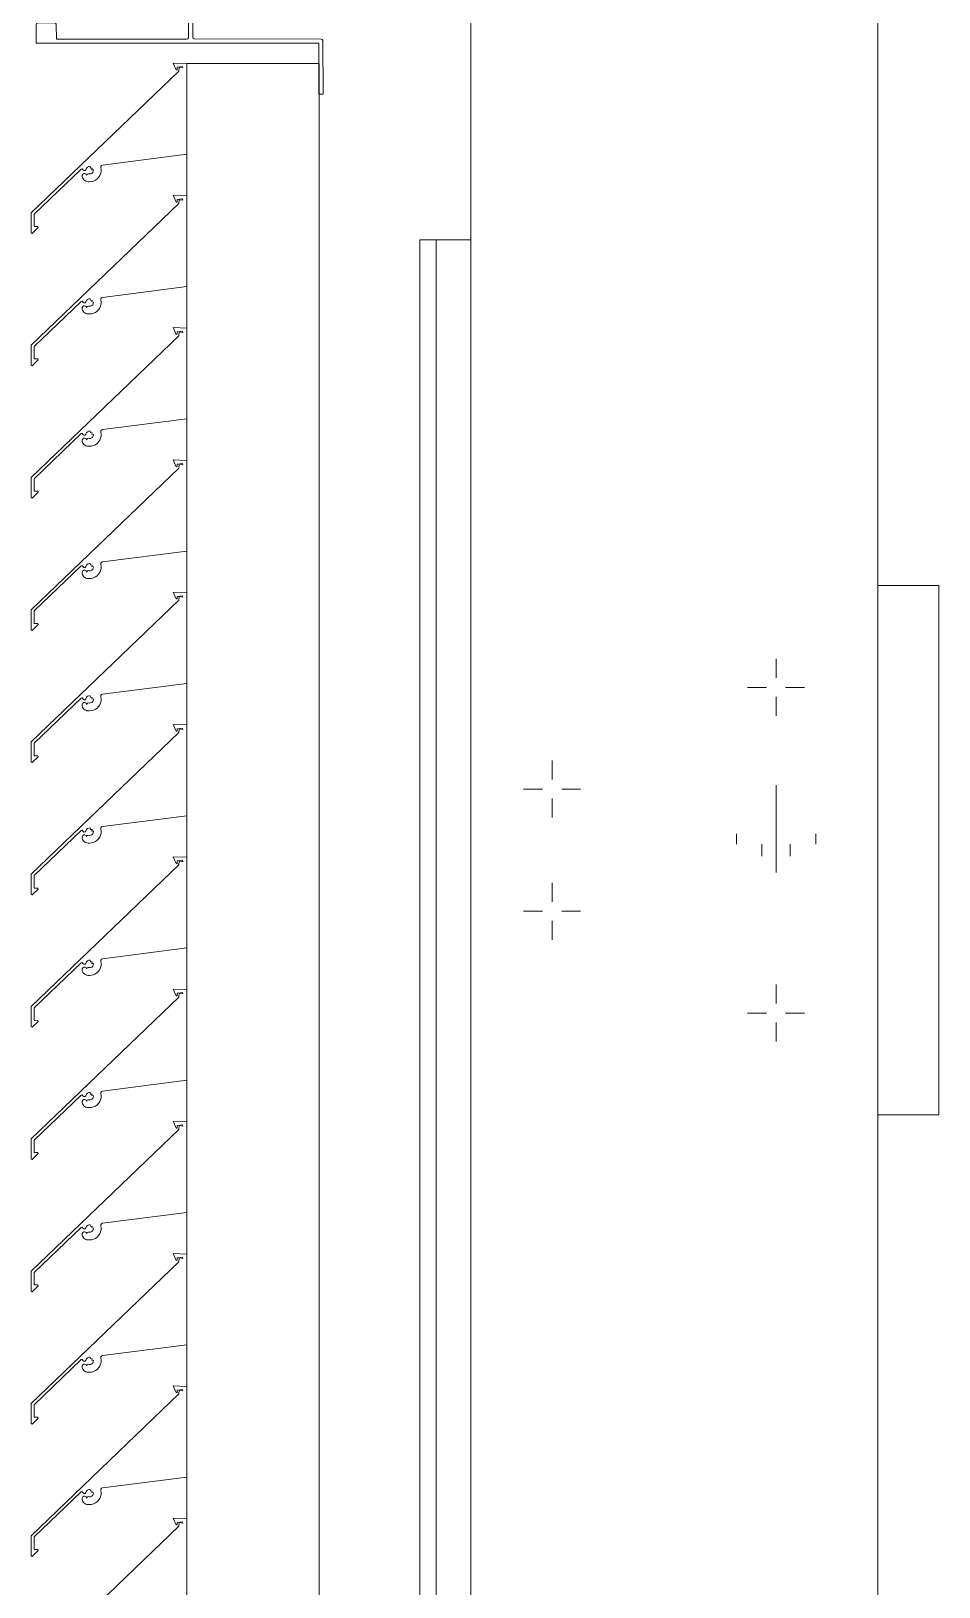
# Model space of a CAD drawing. Header units: millimetres. Extents: x -220592 to 404889, y -217665 to 38245.
# Drawn here: x 7742.18 to 7746.64, y -47975.44 to -47967.79 of the extents above; entities that cross this region are included whole.
import ezdxf

# ---------------------------------------------------------------- set-up
doc = ezdxf.new("R2010")
doc.units = ezdxf.units.MM
doc.linetypes.add('XKITLINE00', pattern=[0])
doc.linetypes.add('XKITLINE02', pattern=[4, 2, -2])
doc.layers.add('Bolt', color=7, linetype='Continuous', lineweight=0)
doc.layers.add('Part', color=7, linetype='Continuous', lineweight=0)

# ---------------------------------------------------------------- blocks, each defined once
blk = doc.blocks.new('*A15047')
at = {"layer": 'Part', "color": 7, "linetype": 'XKITLINE00', "lineweight": 0}
for p, q in [((8.69, 356.643483), (8.69, 102.780027)), ((6.69, 102.780027), (6.69, 273.099959))]:
    blk.add_line(p, q, dxfattribs=at)
blk = doc.blocks.new('*A15048')
at = {"layer": 'Part', "color": 7, "linetype": 'XKITLINE00', "lineweight": 0}
for p, q in [((6.69, 241.4), (6.439864, 241.4)), ((6.439864, 241.4), (6.439864, 214.15)), ((6.519864, 214.15), (6.519864, 241.4))]:
    blk.add_line(p, q, dxfattribs=at)
blk = doc.blocks.new('*A15753')
at = {"layer": 'Part', "color": 7, "linetype": 'XKITLINE00', "lineweight": 0}
for p, q in [((5.944368, 243.365225), (5.944412, 243.615225)), ((5.944412, 243.615225), (5.964412, 243.615222)), ((5.964412, 243.615222), (5.964367, 243.355222)), ((4.555113, 243.271641), (4.554368, 243.365468)), ((4.554368, 243.365468), (5.944368, 243.365225)), ((4.654365, 243.34545), (4.654353, 243.27545)), ((5.298192, 243.344577), (4.654365, 243.34545)), ((5.302679, 243.340893), (5.298192, 243.344577)), ((5.304363, 243.335337), (5.302679, 243.340893)), ((5.303437, 242.39151), (5.304363, 243.335337)), ((5.324363, 243.335333), (5.324199, 242.395333)), ((5.325125, 243.33916), (5.324363, 243.335333)), ((5.328809, 243.343647), (5.325125, 243.33916)), ((5.334365, 243.345332), (5.328809, 243.343647)), ((5.958192, 243.345984), (5.334365, 243.345332)), ((5.96268, 243.349666), (5.958192, 243.345984)), ((5.964367, 243.355222), (5.96268, 243.349666)), ((4.558796, 243.267152), (4.555113, 243.271641)), ((4.564351, 243.265466), (4.558796, 243.267152)), ((4.648178, 243.266213), (4.564351, 243.265466)), ((4.652666, 243.269895), (4.648178, 243.266213)), ((4.654353, 243.27545), (4.652666, 243.269895)), ((4.554194, 242.365468), (4.55421, 242.455468)), ((4.55421, 242.455468), (4.555896, 242.461023)), ((4.555896, 242.461023), (4.560384, 242.464706)), ((4.560384, 242.464706), (4.644211, 242.465452)), ((4.644211, 242.465452), (4.649767, 242.463766)), ((4.649767, 242.463766), (4.653449, 242.459277)), ((4.653449, 242.459277), (4.654197, 242.38545)), ((5.944194, 242.365225), (4.554194, 242.365468)), ((4.654197, 242.38545), (5.294197, 242.385339)), ((5.294197, 242.385339), (5.299753, 242.387023)), ((5.299753, 242.387023), (5.303437, 242.39151)), ((5.324199, 242.395333), (5.325883, 242.389777)), ((5.325883, 242.389777), (5.330371, 242.386094)), ((5.330371, 242.386094), (5.954197, 242.385223)), ((5.94415, 242.115225), (5.944194, 242.365225)), ((5.954197, 242.385223), (5.959753, 242.383537)), ((5.959753, 242.383537), (5.963435, 242.379049)), ((5.963435, 242.379049), (5.96415, 242.115222)), ((5.96415, 242.115222), (5.94415, 242.115225))]:
    blk.add_line(p, q, dxfattribs=at)
blk = doc.blocks.new('*A15771')
at = {"layer": 'Part', "color": 7, "linetype": 'XKITLINE00', "lineweight": 0}
for p, q in [((8.989864, 239.7), (8.69, 239.7)), ((8.989864, 237.1), (8.989864, 239.7)), ((8.69, 237.1), (8.989864, 237.1))]:
    blk.add_line(p, q, dxfattribs=at)
blk = doc.blocks.new('*A15772')
at = {"layer": 'Bolt', "color": 7, "linetype": 'XKITLINE02', "lineweight": 0}
for p, q in [((8.189864, 238.2908), (8.189864, 238.72)), ((7.994864, 238.43), (7.994864, 238.48)), ((8.384864, 238.43), (8.384864, 238.48)), ((8.119864, 238.37), (8.119864, 238.43)), ((8.259864, 238.37), (8.259864, 238.43))]:
    blk.add_line(p, q, dxfattribs=at)
blk = doc.blocks.new('*A15773')
at = {"layer": 'Bolt', "color": 7, "linetype": 'XKITLINE00', "lineweight": 0}
for p, q in [((8.189864, 239.34), (8.189864, 239.24676)), ((8.049864, 239.2), (8.143104, 239.2)), ((8.189864, 239.06), (8.189864, 239.15324)), ((8.329864, 239.2), (8.236624, 239.2)), ((8.189864, 237.74), (8.189864, 237.64676)), ((8.049864, 237.6), (8.143104, 237.6)), ((8.329864, 237.6), (8.236624, 237.6)), ((8.189864, 237.46), (8.189864, 237.55324))]:
    blk.add_line(p, q, dxfattribs=at)
blk = doc.blocks.new('*A15774')
at = {"layer": 'Bolt', "color": 7, "linetype": 'XKITLINE00', "lineweight": 0}
for p, q in [((7.089864, 238.84), (7.089864, 238.74676)), ((6.949864, 238.7), (7.043104, 238.7)), ((7.229864, 238.7), (7.136624, 238.7)), ((7.089864, 238.56), (7.089864, 238.65324)), ((7.089864, 238.24), (7.089864, 238.14676)), ((6.949864, 238.1), (7.043104, 238.1)), ((7.229864, 238.1), (7.136624, 238.1)), ((7.089864, 237.96), (7.089864, 238.05324))]:
    blk.add_line(p, q, dxfattribs=at)
blk = doc.blocks.new('*A15839')
at = {"layer": 'Part', "color": 7, "linetype": 'XKITLINE00', "lineweight": 0}
for p, q in [((5.255094, 235.077984), (4.529972, 234.381738)), ((5.294696, 235.115326), (5.227201, 235.11794)), ((5.227201, 235.11794), (5.242736, 235.084453)), ((5.242736, 235.084453), (5.247859, 235.084865)), ((5.247859, 235.084865), (5.247988, 235.097056)), ((5.247988, 235.097056), (5.272971, 235.100196)), ((5.257991, 235.096527), (5.255094, 235.077984)), ((5.275007, 235.093623), (5.257991, 235.096527)), ((5.272971, 235.100196), (5.275007, 235.093623)), ((4.875813, 234.614428), (4.880888, 234.616618)), ((4.880888, 234.616618), (5.294696, 234.669622)), ((4.545007, 234.375371), (4.776023, 234.596774)), ((4.776023, 234.596774), (4.781182, 234.597866)), ((4.78333, 234.571956), (4.78069, 234.566482)), ((4.78069, 234.566482), (4.781186, 234.558712)), ((4.781182, 234.597866), (4.784837, 234.593239)), ((4.781186, 234.558712), (4.782921, 234.553216)), ((4.782921, 234.553216), (4.785675, 234.548153)), ((4.788474, 234.575193), (4.78333, 234.571956)), ((4.784837, 234.593239), (4.789301, 234.589385)), ((4.785675, 234.548153), (4.789347, 234.54371)), ((4.794552, 234.575205), (4.788474, 234.575193)), ((4.789301, 234.589385), (4.795195, 234.589591)), ((4.789347, 234.54371), (4.7938, 234.540052)), ((4.7938, 234.540052), (4.79887, 234.537312)), ((4.799708, 234.571987), (4.794552, 234.575205)), ((4.795195, 234.589591), (4.799378, 234.593748)), ((4.799378, 234.593748), (4.802492, 234.601322)), ((4.80265, 234.566515), (4.799708, 234.571987)), ((4.802492, 234.601322), (4.807159, 234.606108)), ((4.80468, 234.571496), (4.80265, 234.566515)), ((4.809491, 234.573903), (4.80468, 234.571496)), ((4.807159, 234.606108), (4.813235, 234.608898)), ((4.815409, 234.572998), (4.809491, 234.573903)), ((4.813235, 234.608898), (4.819907, 234.60932)), ((4.821909, 234.573342), (4.815409, 234.572998)), ((4.819907, 234.60932), (4.822229, 234.60193)), ((4.827877, 234.57594), (4.821909, 234.573342)), ((4.822229, 234.60193), (4.829394, 234.600986)), ((4.832559, 234.580462), (4.827877, 234.57594)), ((4.829394, 234.600986), (4.828225, 234.593926)), ((4.828225, 234.593926), (4.83593, 234.59282)), ((4.835361, 234.586336), (4.832559, 234.580462)), ((4.83593, 234.59282), (4.835361, 234.586336)), ((4.837012, 234.538267), (4.846275, 234.54264)), ((4.846275, 234.54264), (4.854591, 234.548618)), ((4.854591, 234.548618), (4.861687, 234.556005)), ((4.861687, 234.556005), (4.867327, 234.564555)), ((4.867327, 234.564555), (4.871325, 234.573985)), ((4.871325, 234.573985), (4.873548, 234.583984)), ((4.872437, 234.604354), (4.872676, 234.609876)), ((4.873923, 234.59422), (4.872437, 234.604354)), ((4.872676, 234.609876), (4.875813, 234.614428)), ((4.873548, 234.583984), (4.873923, 234.59422)), ((4.79887, 234.537312), (4.804371, 234.535593)), ((4.804371, 234.535593), (4.810099, 234.534957)), ((4.810099, 234.534957), (4.816898, 234.534859)), ((4.816898, 234.534859), (4.827111, 234.535644)), ((4.827111, 234.535644), (4.837012, 234.538267)), ((4.529972, 234.381738), (4.530525, 234.282587)), ((4.54535, 234.314025), (4.545007, 234.375371)), ((4.56277, 234.313928), (4.54535, 234.314025)), ((4.563855, 234.309007), (4.56277, 234.313928)), ((4.530525, 234.282587), (4.535206, 234.280119)), ((4.535206, 234.280119), (4.563855, 234.309007))]:
    blk.add_line(p, q, dxfattribs=at)
blk = doc.blocks.new('*A15840')
at = {"layer": 'Part', "color": 7, "linetype": 'XKITLINE00', "lineweight": 0}
for p, q in [((5.294696, 235.765326), (5.227201, 235.76794)), ((5.227201, 235.76794), (5.242736, 235.734453)), ((5.255094, 235.727984), (4.529972, 235.031738)), ((5.242736, 235.734453), (5.247859, 235.734865)), ((5.247859, 235.734865), (5.247988, 235.747056)), ((5.247988, 235.747056), (5.272971, 235.750196)), ((5.257991, 235.746527), (5.255094, 235.727984)), ((5.275007, 235.743623), (5.257991, 235.746527)), ((5.272971, 235.750196), (5.275007, 235.743623)), ((4.880888, 235.266618), (5.294696, 235.319622)), ((4.545007, 235.025371), (4.776023, 235.246774)), ((4.776023, 235.246774), (4.781182, 235.247866)), ((4.781182, 235.247866), (4.784837, 235.243239)), ((4.784837, 235.243239), (4.789301, 235.239385)), ((4.789301, 235.239385), (4.795195, 235.239591)), ((4.795195, 235.239591), (4.799378, 235.243748)), ((4.799378, 235.243748), (4.802492, 235.251322)), ((4.802492, 235.251322), (4.807159, 235.256108)), ((4.807159, 235.256108), (4.813235, 235.258898)), ((4.813235, 235.258898), (4.819907, 235.25932)), ((4.819907, 235.25932), (4.822229, 235.25193)), ((4.822229, 235.25193), (4.829394, 235.250986)), ((4.832559, 235.230462), (4.827877, 235.22594)), ((4.829394, 235.250986), (4.828225, 235.243926)), ((4.828225, 235.243926), (4.83593, 235.24282)), ((4.835361, 235.236336), (4.832559, 235.230462)), ((4.83593, 235.24282), (4.835361, 235.236336)), ((4.871325, 235.223985), (4.873548, 235.233984)), ((4.872437, 235.254354), (4.872676, 235.259876)), ((4.873923, 235.24422), (4.872437, 235.254354)), ((4.872676, 235.259876), (4.875813, 235.264428)), ((4.873548, 235.233984), (4.873923, 235.24422)), ((4.875813, 235.264428), (4.880888, 235.266618)), ((4.78333, 235.221956), (4.78069, 235.216482)), ((4.78069, 235.216482), (4.781186, 235.208712)), ((4.781186, 235.208712), (4.782921, 235.203216)), ((4.782921, 235.203216), (4.785675, 235.198153)), ((4.788474, 235.225193), (4.78333, 235.221956)), ((4.785675, 235.198153), (4.789347, 235.19371)), ((4.794552, 235.225205), (4.788474, 235.225193)), ((4.789347, 235.19371), (4.7938, 235.190052)), ((4.7938, 235.190052), (4.79887, 235.187312)), ((4.799708, 235.221987), (4.794552, 235.225205)), ((4.79887, 235.187312), (4.804371, 235.185593)), ((4.80265, 235.216515), (4.799708, 235.221987)), ((4.80468, 235.221496), (4.80265, 235.216515)), ((4.804371, 235.185593), (4.810099, 235.184957)), ((4.809491, 235.223903), (4.80468, 235.221496)), ((4.815409, 235.222998), (4.809491, 235.223903)), ((4.810099, 235.184957), (4.816898, 235.184859)), ((4.821909, 235.223342), (4.815409, 235.222998)), ((4.816898, 235.184859), (4.827111, 235.185644)), ((4.827877, 235.22594), (4.821909, 235.223342)), ((4.827111, 235.185644), (4.837012, 235.188267)), ((4.837012, 235.188267), (4.846275, 235.19264)), ((4.846275, 235.19264), (4.854591, 235.198618)), ((4.854591, 235.198618), (4.861687, 235.206005)), ((4.861687, 235.206005), (4.867327, 235.214555)), ((4.867327, 235.214555), (4.871325, 235.223985)), ((4.529972, 235.031738), (4.530525, 234.932587)), ((4.54535, 234.964025), (4.545007, 235.025371)), ((4.530525, 234.932587), (4.535206, 234.930119)), ((4.535206, 234.930119), (4.563855, 234.959007)), ((4.56277, 234.963928), (4.54535, 234.964025)), ((4.563855, 234.959007), (4.56277, 234.963928))]:
    blk.add_line(p, q, dxfattribs=at)
blk = doc.blocks.new('*A15841')
at = {"layer": 'Part', "color": 7, "linetype": 'XKITLINE00', "lineweight": 0}
for p, q in [((5.255094, 236.377984), (4.529972, 235.681738)), ((5.294696, 236.415326), (5.227201, 236.41794)), ((5.227201, 236.41794), (5.242736, 236.384453)), ((5.242736, 236.384453), (5.247859, 236.384865)), ((5.247859, 236.384865), (5.247988, 236.397056)), ((5.247988, 236.397056), (5.272971, 236.400196)), ((5.257991, 236.396527), (5.255094, 236.377984)), ((5.275007, 236.393623), (5.257991, 236.396527)), ((5.272971, 236.400196), (5.275007, 236.393623)), ((4.875813, 235.914428), (4.880888, 235.916618)), ((4.880888, 235.916618), (5.294696, 235.969622)), ((4.545007, 235.675371), (4.776023, 235.896774)), ((4.776023, 235.896774), (4.781182, 235.897866)), ((4.78333, 235.871956), (4.78069, 235.866482)), ((4.78069, 235.866482), (4.781186, 235.858712)), ((4.781182, 235.897866), (4.784837, 235.893239)), ((4.781186, 235.858712), (4.782921, 235.853216)), ((4.782921, 235.853216), (4.785675, 235.848153)), ((4.788474, 235.875193), (4.78333, 235.871956)), ((4.784837, 235.893239), (4.789301, 235.889385)), ((4.785675, 235.848153), (4.789347, 235.84371)), ((4.794552, 235.875205), (4.788474, 235.875193)), ((4.789301, 235.889385), (4.795195, 235.889591)), ((4.789347, 235.84371), (4.7938, 235.840052)), ((4.7938, 235.840052), (4.79887, 235.837312)), ((4.799708, 235.871987), (4.794552, 235.875205)), ((4.795195, 235.889591), (4.799378, 235.893748)), ((4.799378, 235.893748), (4.802492, 235.901322)), ((4.80265, 235.866515), (4.799708, 235.871987)), ((4.802492, 235.901322), (4.807159, 235.906108)), ((4.80468, 235.871496), (4.80265, 235.866515)), ((4.809491, 235.873903), (4.80468, 235.871496)), ((4.807159, 235.906108), (4.813235, 235.908898)), ((4.815409, 235.872998), (4.809491, 235.873903)), ((4.813235, 235.908898), (4.819907, 235.90932)), ((4.821909, 235.873342), (4.815409, 235.872998)), ((4.819907, 235.90932), (4.822229, 235.90193)), ((4.827877, 235.87594), (4.821909, 235.873342)), ((4.822229, 235.90193), (4.829394, 235.900986)), ((4.832559, 235.880462), (4.827877, 235.87594)), ((4.829394, 235.900986), (4.828225, 235.893926)), ((4.828225, 235.893926), (4.83593, 235.89282)), ((4.835361, 235.886336), (4.832559, 235.880462)), ((4.83593, 235.89282), (4.835361, 235.886336)), ((4.837012, 235.838267), (4.846275, 235.84264)), ((4.846275, 235.84264), (4.854591, 235.848618)), ((4.854591, 235.848618), (4.861687, 235.856005)), ((4.861687, 235.856005), (4.867327, 235.864555)), ((4.867327, 235.864555), (4.871325, 235.873985)), ((4.871325, 235.873985), (4.873548, 235.883984)), ((4.872437, 235.904354), (4.872676, 235.909876)), ((4.873923, 235.89422), (4.872437, 235.904354)), ((4.872676, 235.909876), (4.875813, 235.914428)), ((4.873548, 235.883984), (4.873923, 235.89422)), ((4.79887, 235.837312), (4.804371, 235.835593)), ((4.804371, 235.835593), (4.810099, 235.834957)), ((4.810099, 235.834957), (4.816898, 235.834859)), ((4.816898, 235.834859), (4.827111, 235.835644)), ((4.827111, 235.835644), (4.837012, 235.838267)), ((4.529972, 235.681738), (4.530525, 235.582587)), ((4.54535, 235.614025), (4.545007, 235.675371)), ((4.56277, 235.613928), (4.54535, 235.614025)), ((4.563855, 235.609007), (4.56277, 235.613928)), ((4.530525, 235.582587), (4.535206, 235.580119)), ((4.535206, 235.580119), (4.563855, 235.609007))]:
    blk.add_line(p, q, dxfattribs=at)
blk = doc.blocks.new('*A15842')
at = {"layer": 'Part', "color": 7, "linetype": 'XKITLINE00', "lineweight": 0}
for p, q in [((5.294696, 237.065326), (5.227201, 237.06794)), ((5.227201, 237.06794), (5.242736, 237.034453)), ((5.255094, 237.027984), (4.529972, 236.331738)), ((5.242736, 237.034453), (5.247859, 237.034865)), ((5.247859, 237.034865), (5.247988, 237.047056)), ((5.247988, 237.047056), (5.272971, 237.050196)), ((5.257991, 237.046527), (5.255094, 237.027984)), ((5.275007, 237.043623), (5.257991, 237.046527)), ((5.272971, 237.050196), (5.275007, 237.043623)), ((4.880888, 236.566618), (5.294696, 236.619622)), ((4.545007, 236.325371), (4.776023, 236.546774)), ((4.776023, 236.546774), (4.781182, 236.547866)), ((4.781182, 236.547866), (4.784837, 236.543239)), ((4.784837, 236.543239), (4.789301, 236.539385)), ((4.789301, 236.539385), (4.795195, 236.539591)), ((4.795195, 236.539591), (4.799378, 236.543748)), ((4.799378, 236.543748), (4.802492, 236.551322)), ((4.802492, 236.551322), (4.807159, 236.556108)), ((4.807159, 236.556108), (4.813235, 236.558898)), ((4.813235, 236.558898), (4.819907, 236.55932)), ((4.819907, 236.55932), (4.822229, 236.55193)), ((4.822229, 236.55193), (4.829394, 236.550986)), ((4.832559, 236.530462), (4.827877, 236.52594)), ((4.829394, 236.550986), (4.828225, 236.543926)), ((4.828225, 236.543926), (4.83593, 236.54282)), ((4.835361, 236.536336), (4.832559, 236.530462)), ((4.83593, 236.54282), (4.835361, 236.536336)), ((4.871325, 236.523985), (4.873548, 236.533984)), ((4.872437, 236.554354), (4.872676, 236.559876)), ((4.873923, 236.54422), (4.872437, 236.554354)), ((4.872676, 236.559876), (4.875813, 236.564428)), ((4.873548, 236.533984), (4.873923, 236.54422)), ((4.875813, 236.564428), (4.880888, 236.566618)), ((4.78333, 236.521956), (4.78069, 236.516482)), ((4.78069, 236.516482), (4.781186, 236.508712)), ((4.781186, 236.508712), (4.782921, 236.503216)), ((4.782921, 236.503216), (4.785675, 236.498153)), ((4.788474, 236.525193), (4.78333, 236.521956)), ((4.785675, 236.498153), (4.789347, 236.49371)), ((4.794552, 236.525205), (4.788474, 236.525193)), ((4.789347, 236.49371), (4.7938, 236.490052)), ((4.7938, 236.490052), (4.79887, 236.487312)), ((4.799708, 236.521987), (4.794552, 236.525205)), ((4.79887, 236.487312), (4.804371, 236.485593)), ((4.80265, 236.516515), (4.799708, 236.521987)), ((4.80468, 236.521496), (4.80265, 236.516515)), ((4.804371, 236.485593), (4.810099, 236.484957)), ((4.809491, 236.523903), (4.80468, 236.521496)), ((4.815409, 236.522998), (4.809491, 236.523903)), ((4.810099, 236.484957), (4.816898, 236.484859)), ((4.821909, 236.523342), (4.815409, 236.522998)), ((4.816898, 236.484859), (4.827111, 236.485644)), ((4.827877, 236.52594), (4.821909, 236.523342)), ((4.827111, 236.485644), (4.837012, 236.488267)), ((4.837012, 236.488267), (4.846275, 236.49264)), ((4.846275, 236.49264), (4.854591, 236.498618)), ((4.854591, 236.498618), (4.861687, 236.506005)), ((4.861687, 236.506005), (4.867327, 236.514555)), ((4.867327, 236.514555), (4.871325, 236.523985)), ((4.529972, 236.331738), (4.530525, 236.232587)), ((4.54535, 236.264025), (4.545007, 236.325371)), ((4.530525, 236.232587), (4.535206, 236.230119)), ((4.535206, 236.230119), (4.563855, 236.259007)), ((4.56277, 236.263928), (4.54535, 236.264025)), ((4.563855, 236.259007), (4.56277, 236.263928))]:
    blk.add_line(p, q, dxfattribs=at)
blk = doc.blocks.new('*A15843')
at = {"layer": 'Part', "color": 7, "linetype": 'XKITLINE00', "lineweight": 0}
for p, q in [((5.255094, 237.677984), (4.529972, 236.981738)), ((5.294696, 237.715326), (5.227201, 237.71794)), ((5.227201, 237.71794), (5.242736, 237.684453)), ((5.242736, 237.684453), (5.247859, 237.684865)), ((5.247859, 237.684865), (5.247988, 237.697056)), ((5.247988, 237.697056), (5.272971, 237.700196)), ((5.257991, 237.696527), (5.255094, 237.677984)), ((5.275007, 237.693623), (5.257991, 237.696527)), ((5.272971, 237.700196), (5.275007, 237.693623)), ((4.875813, 237.214428), (4.880888, 237.216618)), ((4.880888, 237.216618), (5.294696, 237.269622)), ((4.545007, 236.975371), (4.776023, 237.196774)), ((4.776023, 237.196774), (4.781182, 237.197866)), ((4.78333, 237.171956), (4.78069, 237.166482)), ((4.78069, 237.166482), (4.781186, 237.158712)), ((4.781182, 237.197866), (4.784837, 237.193239)), ((4.781186, 237.158712), (4.782921, 237.153216)), ((4.782921, 237.153216), (4.785675, 237.148153)), ((4.788474, 237.175193), (4.78333, 237.171956)), ((4.784837, 237.193239), (4.789301, 237.189385)), ((4.785675, 237.148153), (4.789347, 237.14371)), ((4.794552, 237.175205), (4.788474, 237.175193)), ((4.789301, 237.189385), (4.795195, 237.189591)), ((4.789347, 237.14371), (4.7938, 237.140052)), ((4.7938, 237.140052), (4.79887, 237.137312)), ((4.799708, 237.171987), (4.794552, 237.175205)), ((4.795195, 237.189591), (4.799378, 237.193748)), ((4.799378, 237.193748), (4.802492, 237.201322)), ((4.80265, 237.166515), (4.799708, 237.171987)), ((4.802492, 237.201322), (4.807159, 237.206108)), ((4.80468, 237.171496), (4.80265, 237.166515)), ((4.809491, 237.173903), (4.80468, 237.171496)), ((4.807159, 237.206108), (4.813235, 237.208898)), ((4.815409, 237.172998), (4.809491, 237.173903)), ((4.813235, 237.208898), (4.819907, 237.20932)), ((4.821909, 237.173342), (4.815409, 237.172998)), ((4.819907, 237.20932), (4.822229, 237.20193)), ((4.827877, 237.17594), (4.821909, 237.173342)), ((4.822229, 237.20193), (4.829394, 237.200986)), ((4.832559, 237.180462), (4.827877, 237.17594)), ((4.829394, 237.200986), (4.828225, 237.193926)), ((4.828225, 237.193926), (4.83593, 237.19282)), ((4.835361, 237.186336), (4.832559, 237.180462)), ((4.83593, 237.19282), (4.835361, 237.186336)), ((4.837012, 237.138267), (4.846275, 237.14264)), ((4.846275, 237.14264), (4.854591, 237.148618)), ((4.854591, 237.148618), (4.861687, 237.156005)), ((4.861687, 237.156005), (4.867327, 237.164555)), ((4.867327, 237.164555), (4.871325, 237.173985)), ((4.871325, 237.173985), (4.873548, 237.183984)), ((4.872437, 237.204354), (4.872676, 237.209876)), ((4.873923, 237.19422), (4.872437, 237.204354)), ((4.872676, 237.209876), (4.875813, 237.214428)), ((4.873548, 237.183984), (4.873923, 237.19422)), ((4.79887, 237.137312), (4.804371, 237.135593)), ((4.804371, 237.135593), (4.810099, 237.134957)), ((4.810099, 237.134957), (4.816898, 237.134859)), ((4.816898, 237.134859), (4.827111, 237.135644)), ((4.827111, 237.135644), (4.837012, 237.138267)), ((4.529972, 236.981738), (4.530525, 236.882587)), ((4.54535, 236.914025), (4.545007, 236.975371)), ((4.56277, 236.913928), (4.54535, 236.914025)), ((4.563855, 236.909007), (4.56277, 236.913928)), ((4.530525, 236.882587), (4.535206, 236.880119)), ((4.535206, 236.880119), (4.563855, 236.909007))]:
    blk.add_line(p, q, dxfattribs=at)
blk = doc.blocks.new('*A15844')
at = {"layer": 'Part', "color": 7, "linetype": 'XKITLINE00', "lineweight": 0}
for p, q in [((5.294696, 238.365326), (5.227201, 238.36794)), ((5.227201, 238.36794), (5.242736, 238.334453)), ((5.255094, 238.327984), (4.529972, 237.631738)), ((5.242736, 238.334453), (5.247859, 238.334865)), ((5.247859, 238.334865), (5.247988, 238.347056)), ((5.247988, 238.347056), (5.272971, 238.350196)), ((5.257991, 238.346527), (5.255094, 238.327984)), ((5.275007, 238.343623), (5.257991, 238.346527)), ((5.272971, 238.350196), (5.275007, 238.343623)), ((4.880888, 237.866618), (5.294696, 237.919622)), ((4.545007, 237.625371), (4.776023, 237.846774)), ((4.776023, 237.846774), (4.781182, 237.847866)), ((4.781182, 237.847866), (4.784837, 237.843239)), ((4.784837, 237.843239), (4.789301, 237.839385)), ((4.789301, 237.839385), (4.795195, 237.839591)), ((4.795195, 237.839591), (4.799378, 237.843748)), ((4.799378, 237.843748), (4.802492, 237.851322)), ((4.802492, 237.851322), (4.807159, 237.856108)), ((4.807159, 237.856108), (4.813235, 237.858898)), ((4.813235, 237.858898), (4.819907, 237.85932)), ((4.819907, 237.85932), (4.822229, 237.85193)), ((4.822229, 237.85193), (4.829394, 237.850986)), ((4.832559, 237.830462), (4.827877, 237.82594)), ((4.829394, 237.850986), (4.828225, 237.843926)), ((4.828225, 237.843926), (4.83593, 237.84282)), ((4.835361, 237.836336), (4.832559, 237.830462)), ((4.83593, 237.84282), (4.835361, 237.836336)), ((4.871325, 237.823985), (4.873548, 237.833984)), ((4.872437, 237.854354), (4.872676, 237.859876)), ((4.873923, 237.84422), (4.872437, 237.854354)), ((4.872676, 237.859876), (4.875813, 237.864428)), ((4.873548, 237.833984), (4.873923, 237.84422)), ((4.875813, 237.864428), (4.880888, 237.866618)), ((4.78333, 237.821956), (4.78069, 237.816482)), ((4.78069, 237.816482), (4.781186, 237.808712)), ((4.781186, 237.808712), (4.782921, 237.803216)), ((4.782921, 237.803216), (4.785675, 237.798153)), ((4.788474, 237.825193), (4.78333, 237.821956)), ((4.785675, 237.798153), (4.789347, 237.79371)), ((4.794552, 237.825205), (4.788474, 237.825193)), ((4.789347, 237.79371), (4.7938, 237.790052)), ((4.7938, 237.790052), (4.79887, 237.787312)), ((4.799708, 237.821987), (4.794552, 237.825205)), ((4.79887, 237.787312), (4.804371, 237.785593)), ((4.80265, 237.816515), (4.799708, 237.821987)), ((4.80468, 237.821496), (4.80265, 237.816515)), ((4.804371, 237.785593), (4.810099, 237.784957)), ((4.809491, 237.823903), (4.80468, 237.821496)), ((4.815409, 237.822998), (4.809491, 237.823903)), ((4.810099, 237.784957), (4.816898, 237.784859)), ((4.821909, 237.823342), (4.815409, 237.822998)), ((4.816898, 237.784859), (4.827111, 237.785644)), ((4.827877, 237.82594), (4.821909, 237.823342)), ((4.827111, 237.785644), (4.837012, 237.788267)), ((4.837012, 237.788267), (4.846275, 237.79264)), ((4.846275, 237.79264), (4.854591, 237.798618)), ((4.854591, 237.798618), (4.861687, 237.806005)), ((4.861687, 237.806005), (4.867327, 237.814555)), ((4.867327, 237.814555), (4.871325, 237.823985)), ((4.529972, 237.631738), (4.530525, 237.532587)), ((4.54535, 237.564025), (4.545007, 237.625371)), ((4.530525, 237.532587), (4.535206, 237.530119)), ((4.535206, 237.530119), (4.563855, 237.559007)), ((4.56277, 237.563928), (4.54535, 237.564025)), ((4.563855, 237.559007), (4.56277, 237.563928))]:
    blk.add_line(p, q, dxfattribs=at)
blk = doc.blocks.new('*A15845')
at = {"layer": 'Part', "color": 7, "linetype": 'XKITLINE00', "lineweight": 0}
for p, q in [((5.255094, 238.977984), (4.529972, 238.281738)), ((5.294696, 239.015326), (5.227201, 239.01794)), ((5.227201, 239.01794), (5.242736, 238.984453)), ((5.242736, 238.984453), (5.247859, 238.984865)), ((5.247859, 238.984865), (5.247988, 238.997056)), ((5.247988, 238.997056), (5.272971, 239.000196)), ((5.257991, 238.996527), (5.255094, 238.977984)), ((5.275007, 238.993623), (5.257991, 238.996527)), ((5.272971, 239.000196), (5.275007, 238.993623)), ((4.875813, 238.514428), (4.880888, 238.516618)), ((4.880888, 238.516618), (5.294696, 238.569622)), ((4.545007, 238.275371), (4.776023, 238.496774)), ((4.776023, 238.496774), (4.781182, 238.497866)), ((4.78333, 238.471956), (4.78069, 238.466482)), ((4.78069, 238.466482), (4.781186, 238.458712)), ((4.781182, 238.497866), (4.784837, 238.493239)), ((4.781186, 238.458712), (4.782921, 238.453216)), ((4.782921, 238.453216), (4.785675, 238.448153)), ((4.788474, 238.475193), (4.78333, 238.471956)), ((4.784837, 238.493239), (4.789301, 238.489385)), ((4.785675, 238.448153), (4.789347, 238.44371)), ((4.794552, 238.475205), (4.788474, 238.475193)), ((4.789301, 238.489385), (4.795195, 238.489591)), ((4.789347, 238.44371), (4.7938, 238.440052)), ((4.7938, 238.440052), (4.79887, 238.437312)), ((4.799708, 238.471987), (4.794552, 238.475205)), ((4.795195, 238.489591), (4.799378, 238.493748)), ((4.799378, 238.493748), (4.802492, 238.501322)), ((4.80265, 238.466515), (4.799708, 238.471987)), ((4.802492, 238.501322), (4.807159, 238.506108)), ((4.80468, 238.471496), (4.80265, 238.466515)), ((4.809491, 238.473903), (4.80468, 238.471496)), ((4.807159, 238.506108), (4.813235, 238.508898)), ((4.815409, 238.472998), (4.809491, 238.473903)), ((4.813235, 238.508898), (4.819907, 238.50932)), ((4.821909, 238.473342), (4.815409, 238.472998)), ((4.819907, 238.50932), (4.822229, 238.50193)), ((4.827877, 238.47594), (4.821909, 238.473342)), ((4.822229, 238.50193), (4.829394, 238.500986)), ((4.832559, 238.480462), (4.827877, 238.47594)), ((4.829394, 238.500986), (4.828225, 238.493926)), ((4.828225, 238.493926), (4.83593, 238.49282)), ((4.835361, 238.486336), (4.832559, 238.480462)), ((4.83593, 238.49282), (4.835361, 238.486336)), ((4.837012, 238.438267), (4.846275, 238.44264)), ((4.846275, 238.44264), (4.854591, 238.448618)), ((4.854591, 238.448618), (4.861687, 238.456005)), ((4.861687, 238.456005), (4.867327, 238.464555)), ((4.867327, 238.464555), (4.871325, 238.473985)), ((4.871325, 238.473985), (4.873548, 238.483984)), ((4.872437, 238.504354), (4.872676, 238.509876)), ((4.873923, 238.49422), (4.872437, 238.504354)), ((4.872676, 238.509876), (4.875813, 238.514428)), ((4.873548, 238.483984), (4.873923, 238.49422)), ((4.79887, 238.437312), (4.804371, 238.435593)), ((4.804371, 238.435593), (4.810099, 238.434957)), ((4.810099, 238.434957), (4.816898, 238.434859)), ((4.816898, 238.434859), (4.827111, 238.435644)), ((4.827111, 238.435644), (4.837012, 238.438267)), ((4.529972, 238.281738), (4.530525, 238.182587)), ((4.54535, 238.214025), (4.545007, 238.275371)), ((4.56277, 238.213928), (4.54535, 238.214025)), ((4.563855, 238.209007), (4.56277, 238.213928)), ((4.530525, 238.182587), (4.535206, 238.180119)), ((4.535206, 238.180119), (4.563855, 238.209007))]:
    blk.add_line(p, q, dxfattribs=at)
blk = doc.blocks.new('*A15846')
at = {"layer": 'Part', "color": 7, "linetype": 'XKITLINE00', "lineweight": 0}
for p, q in [((5.294696, 239.665326), (5.227201, 239.66794)), ((5.227201, 239.66794), (5.242736, 239.634453)), ((5.255094, 239.627984), (4.529972, 238.931738)), ((5.242736, 239.634453), (5.247859, 239.634865)), ((5.247859, 239.634865), (5.247988, 239.647056)), ((5.247988, 239.647056), (5.272971, 239.650196)), ((5.257991, 239.646527), (5.255094, 239.627984)), ((5.275007, 239.643623), (5.257991, 239.646527)), ((5.272971, 239.650196), (5.275007, 239.643623)), ((4.880888, 239.166618), (5.294696, 239.219622)), ((4.545007, 238.925371), (4.776023, 239.146774)), ((4.776023, 239.146774), (4.781182, 239.147866)), ((4.781182, 239.147866), (4.784837, 239.143239)), ((4.784837, 239.143239), (4.789301, 239.139385)), ((4.789301, 239.139385), (4.795195, 239.139591)), ((4.795195, 239.139591), (4.799378, 239.143748)), ((4.799378, 239.143748), (4.802492, 239.151322)), ((4.802492, 239.151322), (4.807159, 239.156108)), ((4.807159, 239.156108), (4.813235, 239.158898)), ((4.813235, 239.158898), (4.819907, 239.15932)), ((4.819907, 239.15932), (4.822229, 239.15193)), ((4.822229, 239.15193), (4.829394, 239.150986)), ((4.832559, 239.130462), (4.827877, 239.12594)), ((4.829394, 239.150986), (4.828225, 239.143926)), ((4.828225, 239.143926), (4.83593, 239.14282)), ((4.835361, 239.136336), (4.832559, 239.130462)), ((4.83593, 239.14282), (4.835361, 239.136336)), ((4.871325, 239.123985), (4.873548, 239.133984)), ((4.872437, 239.154354), (4.872676, 239.159876)), ((4.873923, 239.14422), (4.872437, 239.154354)), ((4.872676, 239.159876), (4.875813, 239.164428)), ((4.873548, 239.133984), (4.873923, 239.14422)), ((4.875813, 239.164428), (4.880888, 239.166618)), ((4.78333, 239.121956), (4.78069, 239.116482)), ((4.78069, 239.116482), (4.781186, 239.108712)), ((4.781186, 239.108712), (4.782921, 239.103216)), ((4.782921, 239.103216), (4.785675, 239.098153)), ((4.788474, 239.125193), (4.78333, 239.121956)), ((4.785675, 239.098153), (4.789347, 239.09371)), ((4.794552, 239.125205), (4.788474, 239.125193)), ((4.789347, 239.09371), (4.7938, 239.090052)), ((4.7938, 239.090052), (4.79887, 239.087312)), ((4.799708, 239.121987), (4.794552, 239.125205)), ((4.79887, 239.087312), (4.804371, 239.085593)), ((4.80265, 239.116515), (4.799708, 239.121987)), ((4.80468, 239.121496), (4.80265, 239.116515)), ((4.804371, 239.085593), (4.810099, 239.084957)), ((4.809491, 239.123903), (4.80468, 239.121496)), ((4.815409, 239.122998), (4.809491, 239.123903)), ((4.810099, 239.084957), (4.816898, 239.084859)), ((4.821909, 239.123342), (4.815409, 239.122998)), ((4.816898, 239.084859), (4.827111, 239.085644)), ((4.827877, 239.12594), (4.821909, 239.123342)), ((4.827111, 239.085644), (4.837012, 239.088267)), ((4.837012, 239.088267), (4.846275, 239.09264)), ((4.846275, 239.09264), (4.854591, 239.098618)), ((4.854591, 239.098618), (4.861687, 239.106005)), ((4.861687, 239.106005), (4.867327, 239.114555)), ((4.867327, 239.114555), (4.871325, 239.123985)), ((4.529972, 238.931738), (4.530525, 238.832587)), ((4.54535, 238.864025), (4.545007, 238.925371)), ((4.530525, 238.832587), (4.535206, 238.830119)), ((4.535206, 238.830119), (4.563855, 238.859007)), ((4.56277, 238.863928), (4.54535, 238.864025)), ((4.563855, 238.859007), (4.56277, 238.863928))]:
    blk.add_line(p, q, dxfattribs=at)
blk = doc.blocks.new('*A15847')
at = {"layer": 'Part', "color": 7, "linetype": 'XKITLINE00', "lineweight": 0}
for p, q in [((5.255094, 240.277984), (4.529972, 239.581738)), ((5.294696, 240.315326), (5.227201, 240.31794)), ((5.227201, 240.31794), (5.242736, 240.284453)), ((5.242736, 240.284453), (5.247859, 240.284865)), ((5.247859, 240.284865), (5.247988, 240.297056)), ((5.247988, 240.297056), (5.272971, 240.300196)), ((5.257991, 240.296527), (5.255094, 240.277984)), ((5.275007, 240.293623), (5.257991, 240.296527)), ((5.272971, 240.300196), (5.275007, 240.293623)), ((4.875813, 239.814428), (4.880888, 239.816618)), ((4.880888, 239.816618), (5.294696, 239.869622)), ((4.545007, 239.575371), (4.776023, 239.796774)), ((4.776023, 239.796774), (4.781182, 239.797866)), ((4.78333, 239.771956), (4.78069, 239.766482)), ((4.78069, 239.766482), (4.781186, 239.758712)), ((4.781182, 239.797866), (4.784837, 239.793239)), ((4.781186, 239.758712), (4.782921, 239.753216)), ((4.782921, 239.753216), (4.785675, 239.748153)), ((4.788474, 239.775193), (4.78333, 239.771956)), ((4.784837, 239.793239), (4.789301, 239.789385)), ((4.785675, 239.748153), (4.789347, 239.74371)), ((4.794552, 239.775205), (4.788474, 239.775193)), ((4.789301, 239.789385), (4.795195, 239.789591)), ((4.789347, 239.74371), (4.7938, 239.740052)), ((4.7938, 239.740052), (4.79887, 239.737312)), ((4.799708, 239.771987), (4.794552, 239.775205)), ((4.795195, 239.789591), (4.799378, 239.793748)), ((4.799378, 239.793748), (4.802492, 239.801322)), ((4.80265, 239.766515), (4.799708, 239.771987)), ((4.802492, 239.801322), (4.807159, 239.806108)), ((4.80468, 239.771496), (4.80265, 239.766515)), ((4.809491, 239.773903), (4.80468, 239.771496)), ((4.807159, 239.806108), (4.813235, 239.808898)), ((4.815409, 239.772998), (4.809491, 239.773903)), ((4.813235, 239.808898), (4.819907, 239.80932)), ((4.821909, 239.773342), (4.815409, 239.772998)), ((4.819907, 239.80932), (4.822229, 239.80193)), ((4.827877, 239.77594), (4.821909, 239.773342)), ((4.822229, 239.80193), (4.829394, 239.800986)), ((4.827111, 239.735644), (4.837012, 239.738267)), ((4.832559, 239.780462), (4.827877, 239.77594)), ((4.829394, 239.800986), (4.828225, 239.793926)), ((4.828225, 239.793926), (4.83593, 239.79282)), ((4.835361, 239.786336), (4.832559, 239.780462)), ((4.83593, 239.79282), (4.835361, 239.786336)), ((4.837012, 239.738267), (4.846275, 239.74264)), ((4.846275, 239.74264), (4.854591, 239.748618)), ((4.854591, 239.748618), (4.861687, 239.756005)), ((4.861687, 239.756005), (4.867327, 239.764555)), ((4.867327, 239.764555), (4.871325, 239.773985)), ((4.871325, 239.773985), (4.873548, 239.783984)), ((4.872437, 239.804354), (4.872676, 239.809876)), ((4.873923, 239.79422), (4.872437, 239.804354)), ((4.872676, 239.809876), (4.875813, 239.814428)), ((4.873548, 239.783984), (4.873923, 239.79422)), ((4.79887, 239.737312), (4.804371, 239.735593)), ((4.804371, 239.735593), (4.810099, 239.734957)), ((4.810099, 239.734957), (4.816898, 239.734859)), ((4.816898, 239.734859), (4.827111, 239.735644)), ((4.529972, 239.581738), (4.530525, 239.482587)), ((4.535206, 239.480119), (4.563855, 239.509007)), ((4.54535, 239.514025), (4.545007, 239.575371)), ((4.56277, 239.513928), (4.54535, 239.514025)), ((4.563855, 239.509007), (4.56277, 239.513928)), ((4.530525, 239.482587), (4.535206, 239.480119))]:
    blk.add_line(p, q, dxfattribs=at)
blk = doc.blocks.new('*A15848')
at = {"layer": 'Part', "color": 7, "linetype": 'XKITLINE00', "lineweight": 0}
for p, q in [((5.294696, 240.965326), (5.227201, 240.96794)), ((5.227201, 240.96794), (5.242736, 240.934453)), ((5.255094, 240.927984), (4.529972, 240.231738)), ((5.242736, 240.934453), (5.247859, 240.934865)), ((5.247859, 240.934865), (5.247988, 240.947056)), ((5.247988, 240.947056), (5.272971, 240.950196)), ((5.257991, 240.946527), (5.255094, 240.927984)), ((5.275007, 240.943623), (5.257991, 240.946527)), ((5.272971, 240.950196), (5.275007, 240.943623)), ((4.880888, 240.466618), (5.294696, 240.519622)), ((4.545007, 240.225371), (4.776023, 240.446774)), ((4.776023, 240.446774), (4.781182, 240.447866)), ((4.781182, 240.447866), (4.784837, 240.443239)), ((4.784837, 240.443239), (4.789301, 240.439385)), ((4.789301, 240.439385), (4.795195, 240.439591)), ((4.795195, 240.439591), (4.799378, 240.443748)), ((4.799378, 240.443748), (4.802492, 240.451322)), ((4.802492, 240.451322), (4.807159, 240.456108)), ((4.807159, 240.456108), (4.813235, 240.458898)), ((4.813235, 240.458898), (4.819907, 240.45932)), ((4.819907, 240.45932), (4.822229, 240.45193)), ((4.822229, 240.45193), (4.829394, 240.450986)), ((4.832559, 240.430462), (4.827877, 240.42594)), ((4.829394, 240.450986), (4.828225, 240.443926)), ((4.828225, 240.443926), (4.83593, 240.44282)), ((4.835361, 240.436336), (4.832559, 240.430462)), ((4.83593, 240.44282), (4.835361, 240.436336)), ((4.871325, 240.423985), (4.873548, 240.433984)), ((4.872437, 240.454354), (4.872676, 240.459876)), ((4.873923, 240.44422), (4.872437, 240.454354)), ((4.872676, 240.459876), (4.875813, 240.464428)), ((4.873548, 240.433984), (4.873923, 240.44422)), ((4.875813, 240.464428), (4.880888, 240.466618)), ((4.78333, 240.421956), (4.78069, 240.416482)), ((4.78069, 240.416482), (4.781186, 240.408712)), ((4.781186, 240.408712), (4.782921, 240.403216)), ((4.782921, 240.403216), (4.785675, 240.398153)), ((4.788474, 240.425193), (4.78333, 240.421956)), ((4.785675, 240.398153), (4.789347, 240.39371)), ((4.794552, 240.425205), (4.788474, 240.425193)), ((4.789347, 240.39371), (4.7938, 240.390052)), ((4.7938, 240.390052), (4.79887, 240.387312)), ((4.799708, 240.421987), (4.794552, 240.425205)), ((4.79887, 240.387312), (4.804371, 240.385593)), ((4.80265, 240.416515), (4.799708, 240.421987)), ((4.80468, 240.421496), (4.80265, 240.416515)), ((4.804371, 240.385593), (4.810099, 240.384957)), ((4.809491, 240.423903), (4.80468, 240.421496)), ((4.815409, 240.422998), (4.809491, 240.423903)), ((4.810099, 240.384957), (4.816898, 240.384859)), ((4.821909, 240.423342), (4.815409, 240.422998)), ((4.816898, 240.384859), (4.827111, 240.385644)), ((4.827877, 240.42594), (4.821909, 240.423342)), ((4.827111, 240.385644), (4.837012, 240.388267)), ((4.837012, 240.388267), (4.846275, 240.39264)), ((4.846275, 240.39264), (4.854591, 240.398618)), ((4.854591, 240.398618), (4.861687, 240.406005)), ((4.861687, 240.406005), (4.867327, 240.414555)), ((4.867327, 240.414555), (4.871325, 240.423985)), ((4.529972, 240.231738), (4.530525, 240.132587)), ((4.54535, 240.164025), (4.545007, 240.225371)), ((4.530525, 240.132587), (4.535206, 240.130119)), ((4.535206, 240.130119), (4.563855, 240.159007)), ((4.56277, 240.163928), (4.54535, 240.164025)), ((4.563855, 240.159007), (4.56277, 240.163928))]:
    blk.add_line(p, q, dxfattribs=at)
blk = doc.blocks.new('*A15849')
at = {"layer": 'Part', "color": 7, "linetype": 'XKITLINE00', "lineweight": 0}
for p, q in [((5.255094, 241.577984), (4.529972, 240.881738)), ((5.294696, 241.615326), (5.227201, 241.61794)), ((5.227201, 241.61794), (5.242736, 241.584453)), ((5.242736, 241.584453), (5.247859, 241.584865)), ((5.247859, 241.584865), (5.247988, 241.597056)), ((5.247988, 241.597056), (5.272971, 241.600196)), ((5.257991, 241.596527), (5.255094, 241.577984)), ((5.275007, 241.593623), (5.257991, 241.596527)), ((5.272971, 241.600196), (5.275007, 241.593623)), ((4.872676, 241.109876), (4.875813, 241.114428)), ((4.875813, 241.114428), (4.880888, 241.116618)), ((4.880888, 241.116618), (5.294696, 241.169622)), ((4.545007, 240.875371), (4.776023, 241.096774)), ((4.776023, 241.096774), (4.781182, 241.097866)), ((4.78333, 241.071956), (4.78069, 241.066482)), ((4.78069, 241.066482), (4.781186, 241.058712)), ((4.781182, 241.097866), (4.784837, 241.093239)), ((4.781186, 241.058712), (4.782921, 241.053216)), ((4.782921, 241.053216), (4.785675, 241.048153)), ((4.788474, 241.075193), (4.78333, 241.071956)), ((4.784837, 241.093239), (4.789301, 241.089385)), ((4.785675, 241.048153), (4.789347, 241.04371)), ((4.794552, 241.075205), (4.788474, 241.075193)), ((4.789301, 241.089385), (4.795195, 241.089591)), ((4.789347, 241.04371), (4.7938, 241.040052)), ((4.7938, 241.040052), (4.79887, 241.037312)), ((4.799708, 241.071987), (4.794552, 241.075205)), ((4.795195, 241.089591), (4.799378, 241.093748)), ((4.799378, 241.093748), (4.802492, 241.101322)), ((4.80265, 241.066515), (4.799708, 241.071987)), ((4.802492, 241.101322), (4.807159, 241.106108)), ((4.80468, 241.071496), (4.80265, 241.066515)), ((4.809491, 241.073903), (4.80468, 241.071496)), ((4.807159, 241.106108), (4.813235, 241.108898)), ((4.815409, 241.072998), (4.809491, 241.073903)), ((4.813235, 241.108898), (4.819907, 241.10932)), ((4.821909, 241.073342), (4.815409, 241.072998)), ((4.819907, 241.10932), (4.822229, 241.10193)), ((4.827877, 241.07594), (4.821909, 241.073342)), ((4.822229, 241.10193), (4.829394, 241.100986)), ((4.827111, 241.035644), (4.837012, 241.038267)), ((4.832559, 241.080462), (4.827877, 241.07594)), ((4.829394, 241.100986), (4.828225, 241.093926)), ((4.828225, 241.093926), (4.83593, 241.09282)), ((4.835361, 241.086336), (4.832559, 241.080462)), ((4.83593, 241.09282), (4.835361, 241.086336)), ((4.837012, 241.038267), (4.846275, 241.04264)), ((4.846275, 241.04264), (4.854591, 241.048618)), ((4.854591, 241.048618), (4.861687, 241.056005)), ((4.861687, 241.056005), (4.867327, 241.064555)), ((4.867327, 241.064555), (4.871325, 241.073985)), ((4.871325, 241.073985), (4.873548, 241.083984)), ((4.872437, 241.104354), (4.872676, 241.109876)), ((4.873923, 241.09422), (4.872437, 241.104354)), ((4.873548, 241.083984), (4.873923, 241.09422)), ((4.79887, 241.037312), (4.804371, 241.035593)), ((4.804371, 241.035593), (4.810099, 241.034957)), ((4.810099, 241.034957), (4.816898, 241.034859)), ((4.816898, 241.034859), (4.827111, 241.035644)), ((4.529972, 240.881738), (4.530525, 240.782587)), ((4.535206, 240.780119), (4.563855, 240.809007)), ((4.54535, 240.814025), (4.545007, 240.875371)), ((4.56277, 240.813928), (4.54535, 240.814025)), ((4.563855, 240.809007), (4.56277, 240.813928)), ((4.530525, 240.782587), (4.535206, 240.780119))]:
    blk.add_line(p, q, dxfattribs=at)
blk = doc.blocks.new('*A15850')
at = {"layer": 'Part', "color": 7, "linetype": 'XKITLINE00', "lineweight": 0}
for p, q in [((5.294696, 242.26533), (5.944696, 242.26533)), ((5.294696, 242.26533), (5.294696, 228.465444)), ((5.944696, 242.26533), (5.944696, 228.465444)), ((5.294696, 228.465444), (5.944696, 228.465444))]:
    blk.add_line(p, q, dxfattribs=at)
blk = doc.blocks.new('*A15851')
at = {"layer": 'Part', "color": 7, "linetype": 'XKITLINE00', "lineweight": 0}
for p, q in [((5.294582, 242.26533), (5.227201, 242.26794)), ((5.227201, 242.26794), (5.242736, 242.234453)), ((5.255094, 242.227984), (4.529972, 241.531738)), ((5.242736, 242.234453), (5.247859, 242.234865)), ((5.247859, 242.234865), (5.247988, 242.247056)), ((5.247988, 242.247056), (5.272971, 242.250196)), ((5.257991, 242.246527), (5.255094, 242.227984)), ((5.275007, 242.243623), (5.257991, 242.246527)), ((5.272971, 242.250196), (5.275007, 242.243623)), ((4.880888, 241.766618), (5.294696, 241.819622)), ((4.545007, 241.525371), (4.776023, 241.746774)), ((4.776023, 241.746774), (4.781182, 241.747866)), ((4.781182, 241.747866), (4.784837, 241.743239)), ((4.784837, 241.743239), (4.789301, 241.739385)), ((4.789301, 241.739385), (4.795195, 241.739591)), ((4.795195, 241.739591), (4.799378, 241.743748)), ((4.799378, 241.743748), (4.802492, 241.751322)), ((4.802492, 241.751322), (4.807159, 241.756108)), ((4.807159, 241.756108), (4.813235, 241.758898)), ((4.813235, 241.758898), (4.819907, 241.75932)), ((4.819907, 241.75932), (4.822229, 241.75193)), ((4.827877, 241.72594), (4.821909, 241.723342)), ((4.822229, 241.75193), (4.829394, 241.750986)), ((4.832559, 241.730462), (4.827877, 241.72594)), ((4.829394, 241.750986), (4.828225, 241.743926)), ((4.828225, 241.743926), (4.83593, 241.74282)), ((4.835361, 241.736336), (4.832559, 241.730462)), ((4.83593, 241.74282), (4.835361, 241.736336)), ((4.871325, 241.723985), (4.873548, 241.733984)), ((4.872437, 241.754354), (4.872676, 241.759876)), ((4.873923, 241.74422), (4.872437, 241.754354)), ((4.872676, 241.759876), (4.875813, 241.764428)), ((4.873548, 241.733984), (4.873923, 241.74422)), ((4.875813, 241.764428), (4.880888, 241.766618)), ((4.78333, 241.721956), (4.78069, 241.716482)), ((4.78069, 241.716482), (4.781186, 241.708712)), ((4.781186, 241.708712), (4.782921, 241.703216)), ((4.782921, 241.703216), (4.785675, 241.698153)), ((4.788474, 241.725193), (4.78333, 241.721956)), ((4.785675, 241.698153), (4.789347, 241.69371)), ((4.794552, 241.725205), (4.788474, 241.725193)), ((4.789347, 241.69371), (4.7938, 241.690052)), ((4.7938, 241.690052), (4.79887, 241.687312)), ((4.799708, 241.721987), (4.794552, 241.725205)), ((4.79887, 241.687312), (4.804371, 241.685593)), ((4.80265, 241.716515), (4.799708, 241.721987)), ((4.80468, 241.721496), (4.80265, 241.716515)), ((4.804371, 241.685593), (4.810099, 241.684957)), ((4.809491, 241.723903), (4.80468, 241.721496)), ((4.815409, 241.722998), (4.809491, 241.723903)), ((4.810099, 241.684957), (4.816898, 241.684859)), ((4.821909, 241.723342), (4.815409, 241.722998)), ((4.816898, 241.684859), (4.827111, 241.685644)), ((4.827111, 241.685644), (4.837012, 241.688267)), ((4.837012, 241.688267), (4.846275, 241.69264)), ((4.846275, 241.69264), (4.854591, 241.698618)), ((4.854591, 241.698618), (4.861687, 241.706005)), ((4.861687, 241.706005), (4.867327, 241.714555)), ((4.867327, 241.714555), (4.871325, 241.723985)), ((4.529972, 241.531738), (4.530525, 241.432587)), ((4.54535, 241.464025), (4.545007, 241.525371)), ((4.530525, 241.432587), (4.535206, 241.430119)), ((4.535206, 241.430119), (4.563855, 241.459007)), ((4.56277, 241.463928), (4.54535, 241.464025)), ((4.563855, 241.459007), (4.56277, 241.463928))]:
    blk.add_line(p, q, dxfattribs=at)

msp = doc.modelspace()

# ---------------------------------------------------------------- block references
at = {"color": 7, "lineweight": 0}
for name in ['*A15047', '*A15753', '*A15851', '*A15850', '*A15849', '*A15048', '*A15848', '*A15847', '*A15846', '*A15771', '*A15773', '*A15845', '*A15774', '*A15772', '*A15844', '*A15843', '*A15842', '*A15841', '*A15840', '*A15839']:
    msp.add_blockref(name, (7737.6457, -48210.2152), dxfattribs=at)

doc.saveas('drawing.dxf')
